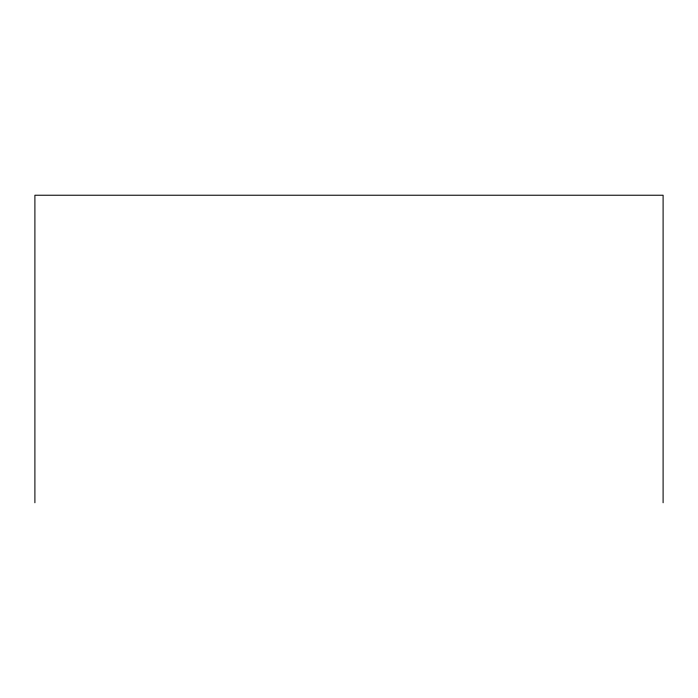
<?xml version="1.0" encoding="UTF-8"?>
<svg xmlns="http://www.w3.org/2000/svg" width="698" height="698" viewBox="0 0 698 698"><rect width="100%" height="100%" fill="white"/><g stroke="black" fill="none" stroke-linecap="round" stroke-linejoin="round"><path stroke-width="1.05" d="M663.1 502.769L663.1 195.231L34.9 195.231L34.9 502.769"/></g></svg>
